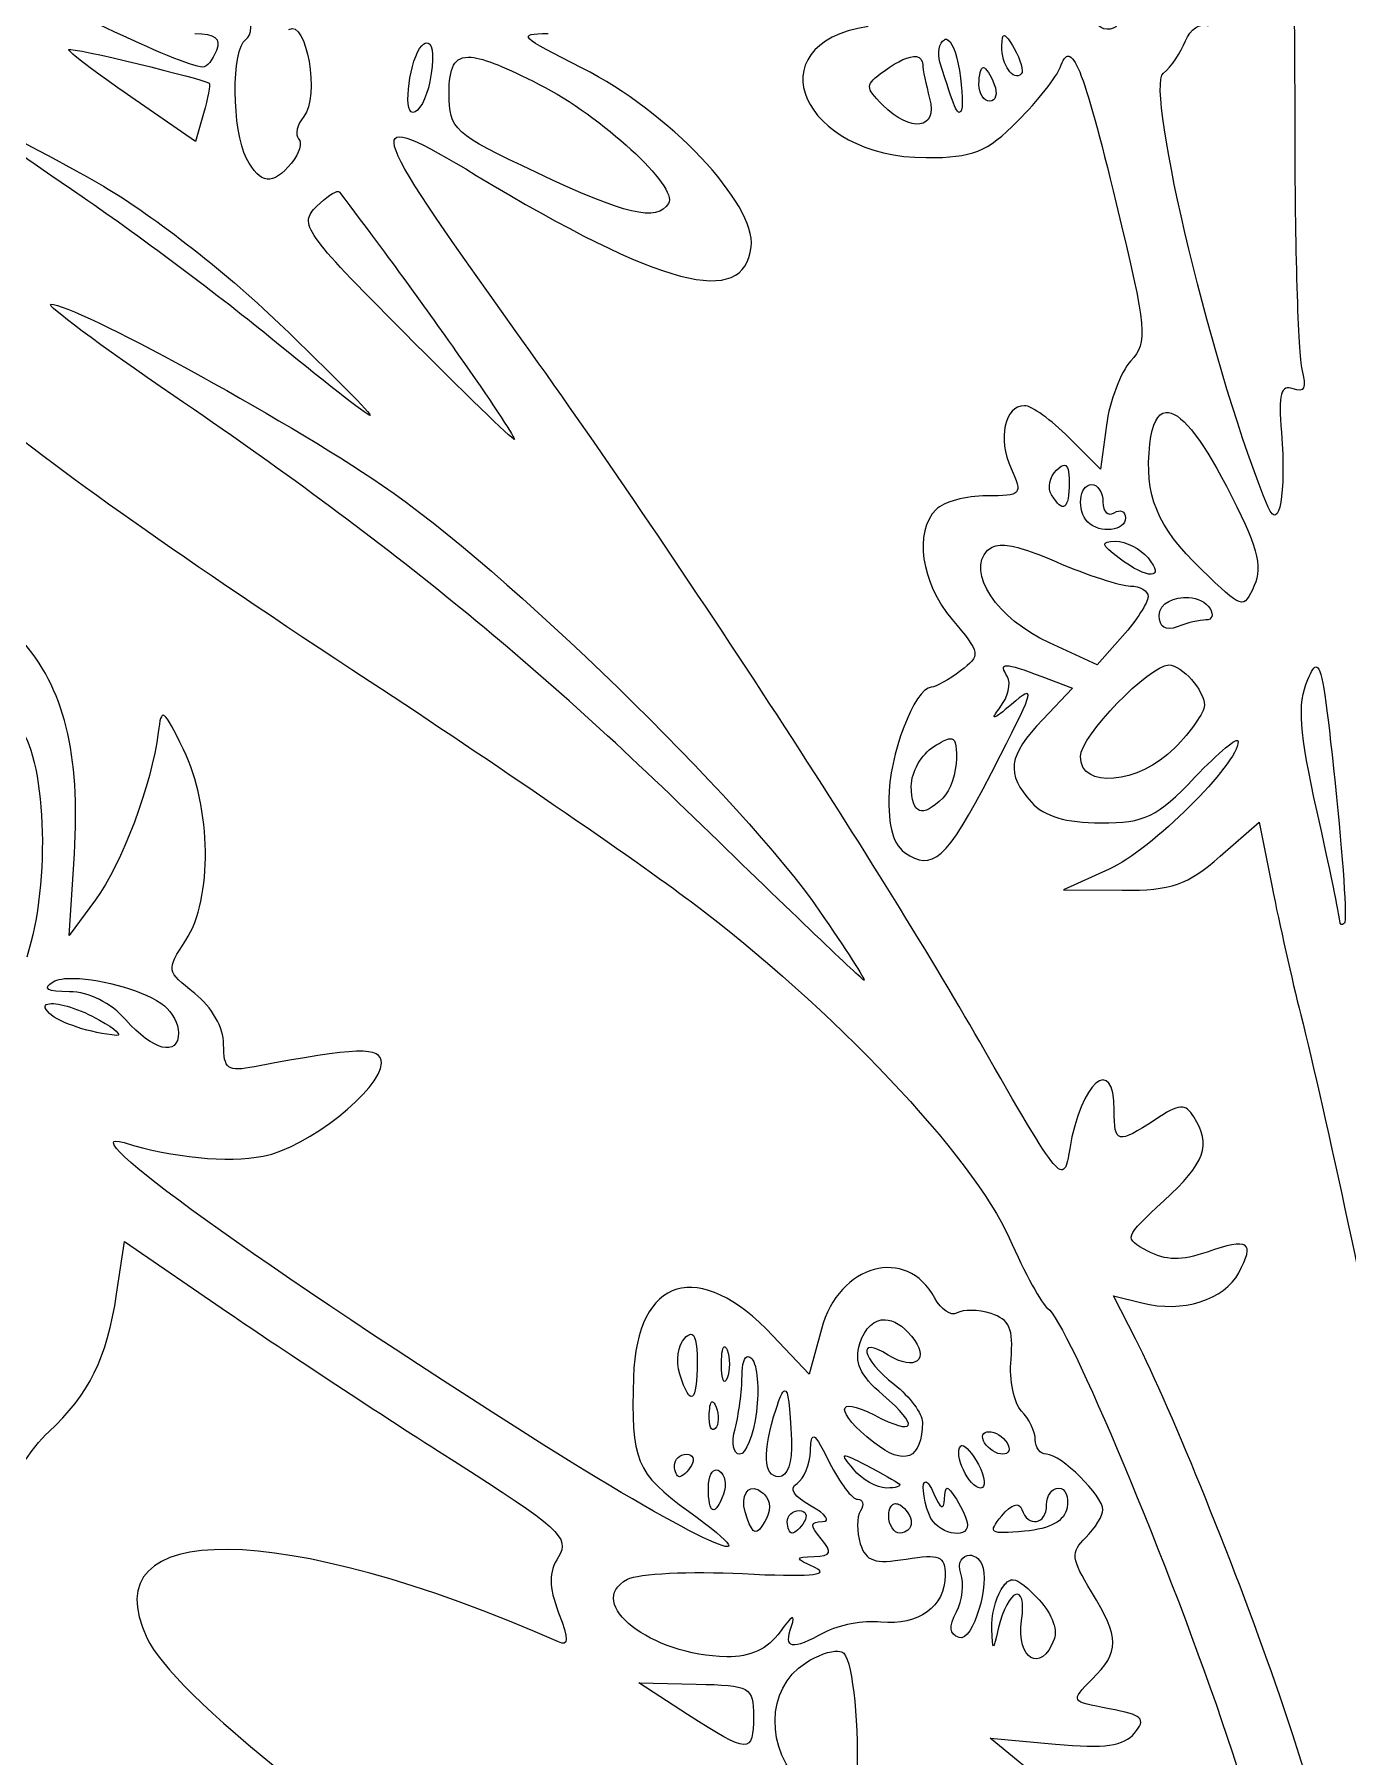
# Model space of a CAD drawing. Extents: x 11 to 129, y -2 to 168.
# Drawn here: x 37.93 to 68.75, y 61.07 to 101.49 of the extents above; entities that cross this region are included whole.
import ezdxf

# ---------------------------------------------------------------- set-up
doc = ezdxf.new("R2010")
doc.units = 0
doc.layers.get('0').update_dxf_attribs({"linetype": 'CONTINUOUS'})

msp = doc.modelspace()

# ---------------------------------------------------------------- linework, layer by layer
at = {"color": 7}
for points in [[(60.699275, 101.46385), (60.699275, 101.46385)], [(38.739408, 101.131466), (38.739408, 101.131466)], [(47.174658, 101.284154), (47.174658, 101.284154)], [(59.337222, 101.371245), (59.337222, 101.371245)], [(48.184483, 100.948465), (48.184483, 100.948465)], [(58.63277, 100.963897), (58.63277, 100.963897)], [(60.205386, 100.71089), (60.205386, 100.71089)], [(41.902834, 99.629956), (41.713215, 98.971806), (40.194619, 100.020769)], [(45.068465, 97.798819), (45.068465, 97.798819)], [(38.318832, 95.15464), (38.318832, 95.15464)], [(64.488328, 92.616294), (64.488328, 92.616294)], [(63.093755, 92.313675), (62.955399, 91.283454), (62.210157, 92.028145)], [(62.11204, 91.378264), (62.11204, 91.378264)], [(62.74759, 90.921307), (62.74759, 90.921307)], [(60.656831, 89.500273), (60.656831, 89.500273)], [(63.310381, 89.590121), (63.310381, 89.590121)], [(65.031826, 88.272716), (65.031826, 88.272716)], [(63.475195, 87.36707), (62.879882, 86.694035), (61.755404, 87.207217)], [(64.555576, 86.687973), (64.555576, 86.687973)], [(68.030437, 86.640568), (68.030437, 86.640568)], [(61.580669, 86.41457), (62.300005, 86.140617), (61.597757, 85.4075)], [(59.418251, 84.958812), (59.418251, 84.958812)], [(65.760535, 82.199426), (66.675, 83.001996), (66.981476, 81.471824)], [(39.363938, 81.17527), (38.749882, 80.343485), (38.871703, 82.258958)], [(63.159349, 81.895157), (62.086132, 81.407881), (63.465826, 81.401818)], [(38.867842, 79.33366), (38.867842, 79.33366)], [(38.287966, 78.74), (38.287966, 78.74)], [(39.862785, 71.922019), (40.047443, 73.156741), (42.467829, 71.50089)], [(63.780568, 70.862582), (63.258567, 71.885638), (63.928845, 71.717518)], [(57.897449, 71.323398), (57.897449, 71.323398)], [(53.33063, 70.981646), (53.33063, 70.981646)], [(56.404205, 71.102911), (56.118675, 70.042374), (55.265947, 70.947469)], [(54.139812, 70.690605), (54.139812, 70.690605)], [(54.681659, 70.457438), (54.681659, 70.457438)], [(55.542104, 69.657076), (55.542104, 69.657076)], [(53.84822, 69.398555), (53.84822, 69.398555)], [(56.201358, 68.567873), (56.201358, 68.567873)], [(59.706535, 68.372191), (59.706535, 68.372191)], [(60.334923, 68.696307), (60.334923, 68.696307)], [(53.238025, 68.16714), (53.238025, 68.16714)], [(56.955422, 68.130759), (56.955422, 68.130759)], [(53.954053, 67.797827), (53.954053, 67.797827)], [(58.85546, 67.518359), (58.85546, 67.518359)], [(54.824424, 67.361813), (54.824424, 67.361813)], [(61.973133, 67.37339), (61.973133, 67.37339)], [(55.883858, 66.844223), (55.883858, 66.844223)], [(58.146597, 67.007382), (58.146597, 67.007382)], [(59.886232, 65.798017), (59.886232, 65.798017)], [(60.852513, 65.215934), (60.852513, 65.215934)], [(56.793915, 63.546301), (56.793915, 63.546301)], [(52.116301, 62.798853), (53.461818, 62.771294)], [(53.264483, 62.060226), (52.116301, 62.798853), (52.116301, 62.798853)], [(61.810525, 60.313423), (60.36634, 61.502397), (61.895411, 61.36349)]]:
    msp.add_lwpolyline(points, dxfattribs=at)
for points in [[(67.127549, 104.1626), (67.458652, 104.437392), (67.510265, 103.79342), (67.513398, 99.354349)], [(41.882991, 100.718056), (41.389543, 100.738819), (38.073782, 102.32294), (36.752279, 103.169311)], [(63.330226, 101.670005), (62.929081, 101.422081), (62.558524, 101.905452), (62.341345, 102.959848)], [(42.893369, 101.366286), (43.052633, 101.46472), (43.056785, 101.763822), (42.90384, 102.166098)], [(43.907603, 101.603308), (44.318637, 101.857342), (44.635437, 100.012754), (44.25873, 99.55885)], [(41.696129, 101.50464), (42.175563, 101.50464), (42.315802, 101.395341), (42.205453, 101.107765)], [(50.788423, 100.695455), (49.323543, 101.427466), (49.247199, 101.50464), (49.988061, 101.50464)], [(57.50002, 101.674964), (54.783081, 101.240511), (55.954958, 98.594223), (58.86428, 98.594223)], [(60.638642, 101.218007), (60.641944, 101.390027), (60.656718, 101.473271), (60.699275, 101.46385)], [(60.699275, 101.46385), (60.741834, 101.454427), (60.81218, 101.352342), (60.92748, 101.154066)], [(62.00731, 100.71089), (62.261132, 101.437745), (62.539234, 100.763575), (63.323061, 97.519905)], [(64.949146, 101.333763), (65.050495, 101.603525), (65.291609, 101.763141), (65.485478, 101.688745)], [(40.194619, 100.020769), (39.359496, 100.597572), (38.70465, 101.097388), (38.739408, 101.131466)], [(38.739408, 101.131466), (38.800826, 101.191684), (41.920327, 100.441433), (42.035126, 100.338819)], [(42.205453, 101.107765), (42.121684, 100.889483), (41.976565, 100.714104), (41.882991, 100.718056)], [(42.913213, 98.576584), (42.568281, 99.221095), (42.554378, 101.156778), (42.893369, 101.366286)], [(46.813061, 99.652557), (46.573894, 99.652557), (46.749465, 100.940537), (47.026381, 101.217456)], [(47.026381, 101.217456), (47.085597, 101.276672), (47.135415, 101.297246), (47.174658, 101.284154)], [(47.174658, 101.284154), (47.292381, 101.244874), (47.315035, 100.901446), (47.214897, 100.380159)], [(59.187292, 100.834912), (59.120888, 101.048535), (59.166949, 101.28539), (59.289817, 101.361325)], [(59.289817, 101.361325), (59.305176, 101.370816), (59.320969, 101.373748), (59.337222, 101.371245)], [(59.337222, 101.371245), (59.451003, 101.35373), (59.580862, 101.054512), (59.643699, 100.641988)], [(61.09615, 100.558755), (60.908633, 100.371235), (60.630091, 100.772426), (60.638642, 101.218007)], [(60.92748, 101.154066), (61.081909, 100.888492), (61.157999, 100.620601), (61.09615, 100.558755)], [(64.433207, 100.578598), (64.615613, 100.724118), (64.8478, 101.064004), (64.949146, 101.333763)], [(47.66634, 100.093529), (47.66634, 100.703772), (47.774073, 100.981987), (48.184483, 100.948465)], [(48.184483, 100.948465), (48.503693, 100.92239), (49.006091, 100.707709), (49.783007, 100.314015)], [(54.757173, 96.500157), (54.874084, 97.505895), (52.814717, 99.682904), (50.788423, 100.695455)], [(57.873745, 100.626553), (58.206197, 100.869648), (58.475982, 100.985007), (58.63277, 100.963897)], [(58.63277, 100.963897), (58.72684, 100.951233), (58.780096, 100.889573), (58.782148, 100.777034)], [(58.782148, 100.777034), (58.784134, 100.667893), (58.85756, 100.310704), (58.945309, 99.983284)], [(59.679527, 99.680669), (59.592292, 99.584857), (59.53079, 99.7299), (59.187292, 100.834912)], [(59.643699, 100.641988), (59.71551, 100.17053), (59.731614, 99.737878), (59.679527, 99.680669)], [(60.101757, 100.314015), (60.101757, 100.532297), (60.148196, 100.71089), (60.205386, 100.71089)], [(60.205386, 100.71089), (60.262578, 100.71089), (60.377939, 100.532297), (60.461703, 100.314015)], [(61.011813, 99.454118), (61.483195, 99.927063), (61.931087, 100.492608), (62.00731, 100.71089)], [(42.035126, 100.338819), (42.066695, 100.310603), (42.007166, 99.991669), (41.902834, 99.629956)], [(47.214897, 100.380159), (47.138023, 99.979977), (46.957395, 99.652557), (46.813061, 99.652557)], [(49.783007, 100.314015), (51.239397, 99.576007), (53.05388, 97.9048), (52.816345, 97.520455)], [(57.842325, 99.832803), (57.425229, 100.249903), (57.426967, 100.299864), (57.873745, 100.626553)], [(60.358074, 99.91714), (60.217121, 99.91714), (60.101757, 100.095733), (60.101757, 100.314015)], [(60.461703, 100.314015), (60.545461, 100.095733), (60.499027, 99.91714), (60.358074, 99.91714)], [(66.893832, 90.39214), (65.654295, 93.306005), (63.984161, 100.220354), (64.433207, 100.578598)], [(49.220769, 94.538933), (45.632957, 99.544745), (45.560609, 99.833224), (48.304648, 98.178606)], [(49.716862, 98.241996), (47.763275, 99.165898), (47.66634, 99.253274), (47.66634, 100.093529)], [(58.945309, 99.983284), (59.1411, 99.25269), (58.508835, 99.166293), (57.842325, 99.832803)], [(44.25873, 99.55885), (44.097979, 99.365156), (44.041918, 99.131287), (44.134154, 99.039053)], [(58.86428, 98.594223), (59.968034, 98.594223), (60.278775, 98.718658), (61.011813, 99.454118)], [(38.802798, 97.845121), (37.481496, 98.734979), (36.890452, 99.19523), (37.005839, 99.220404)], [(37.005839, 99.220404), (37.121222, 99.245578), (37.942867, 98.836164), (39.447171, 97.986232)], [(44.134154, 99.039053), (44.226387, 98.946815), (44.151209, 98.689792), (43.967135, 98.467994)], [(67.513398, 99.354349), (67.515384, 96.535257), (67.589349, 93.959011), (67.677659, 93.629426)], [(43.967135, 98.467994), (43.521475, 97.93101), (43.243325, 97.959762), (42.913213, 98.576584)], [(52.816345, 97.520455), (52.544094, 97.079946), (51.813663, 97.250366), (49.716862, 98.241996)], [(43.433007, 94.398925), (42.19608, 95.412329), (40.112484, 96.963086), (38.802798, 97.845121)], [(39.447171, 97.986232), (40.584679, 97.343539), (42.37046, 95.957723), (43.680504, 94.701541)], [(44.558591, 97.451553), (44.774858, 97.66782), (44.986575, 97.809713), (45.068465, 97.798819)], [(48.304648, 98.178606), (52.644785, 95.561571), (54.589279, 95.055854), (54.757173, 96.500157)], [(46.610214, 94.490977), (44.257228, 96.85379), (44.135794, 97.028756), (44.558591, 97.451553)], [(45.068465, 97.798819), (45.080163, 97.797264), (45.089453, 97.7925), (45.095473, 97.784488)], [(45.095473, 97.784488), (46.415867, 96.026949), (46.980249, 95.252526), (48.025183, 93.765576)], [(63.323061, 97.519905), (64.046458, 94.526295), (64.070021, 94.269989), (63.665916, 93.823454)], [(32.565247, 97.290599), (33.94631, 94.627175), (37.049072, 92.053653), (45.814257, 86.301572)], [(41.205548, 93.0049), (39.471052, 94.187179), (38.172017, 95.15464), (38.318832, 95.15464)], [(38.318832, 95.15464), (38.894131, 95.15464), (43.747241, 92.504548), (46.104748, 90.903117)], [(43.680504, 94.701541), (44.926735, 93.506547), (45.887016, 92.535389), (45.814257, 92.542981)], [(45.814257, 92.542981), (45.741497, 92.550573), (44.669933, 93.385519), (43.433007, 94.398925)], [(49.195965, 91.97964), (49.149356, 91.97964), (47.985753, 93.109694), (46.610214, 94.490977)], [(60.121602, 77.84152), (57.68898, 82.086094), (53.016754, 89.242677), (49.220769, 94.538933)], [(48.025183, 93.765576), (48.715453, 92.78331), (49.242571, 91.97964), (49.195965, 91.97964)], [(63.665916, 93.823454), (63.427102, 93.559574), (63.169755, 92.88029), (63.093755, 92.313675)], [(67.677659, 93.629426), (67.795939, 93.188014), (67.742455, 93.067138), (67.473711, 93.170265)], [(53.600725, 82.928133), (49.576081, 86.849726), (46.154862, 89.631308), (41.205548, 93.0049)], [(67.473711, 93.170265), (67.189771, 93.27922), (67.129129, 93.051099), (67.201409, 92.142248)], [(61.172217, 92.77339), (60.702811, 92.77339), (60.535989, 92.000623), (60.854717, 91.301093)], [(62.210157, 92.028145), (61.800359, 92.437946), (61.333501, 92.77339), (61.172217, 92.77339)], [(64.115707, 91.881523), (64.169691, 92.3539), (64.297749, 92.596651), (64.488328, 92.616294)], [(64.488328, 92.616294), (64.805964, 92.649032), (65.29771, 92.062052), (65.909912, 90.884375)], [(67.201409, 92.142248), (67.3144, 90.721609), (67.150499, 89.788771), (66.893832, 90.39214)], [(65.323971, 88.928112), (64.271756, 89.950011), (63.977184, 90.669398), (64.115707, 91.881523)], [(61.924077, 91.261957), (62.005154, 91.343034), (62.066616, 91.382568), (62.11204, 91.378264)], [(62.11204, 91.378264), (62.187746, 91.371093), (62.218423, 91.241358), (62.218423, 90.974223)], [(60.854717, 91.301093), (61.133428, 90.689382), (61.104111, 90.656723), (60.280903, 90.656723)], [(61.807217, 90.679874), (61.709441, 90.838076), (61.762135, 91.100015), (61.924077, 91.261957)], [(62.218423, 90.974223), (62.218423, 90.335385), (62.080899, 90.237048), (61.807217, 90.679874)], [(46.104748, 90.903117), (48.956282, 88.966102), (54.585162, 83.487322), (56.347981, 80.933284)], [(60.280903, 90.656723), (59.803803, 90.656723), (59.270965, 90.513848), (59.09634, 90.339223)], [(62.659395, 90.039362), (62.388866, 90.309892), (62.450006, 90.921307), (62.74759, 90.921307)], [(62.74759, 90.921307), (62.893109, 90.921307), (63.012173, 90.735867), (63.012173, 90.508997)], [(65.909912, 90.884375), (66.636141, 89.487352), (66.770182, 89.009118), (66.565309, 88.54998)], [(59.09634, 90.339223), (58.566414, 89.809297), (58.738872, 88.628133), (59.473925, 87.754576)], [(63.54134, 90.142991), (63.54134, 89.833103), (62.936648, 89.76211), (62.659395, 90.039362)], [(63.012173, 90.508997), (63.012173, 90.282127), (63.131234, 90.169913), (63.276757, 90.259848)], [(63.276757, 90.259848), (63.422276, 90.349784), (63.54134, 90.297102), (63.54134, 90.142991)], [(61.755404, 87.207217), (60.526332, 87.768083), (59.793446, 88.866746), (60.306258, 89.379558)], [(60.306258, 89.379558), (60.388164, 89.461464), (60.498953, 89.5029), (60.656831, 89.500273)], [(60.656831, 89.500273), (60.919961, 89.495892), (61.313856, 89.369606), (61.922423, 89.107809)], [(63.393616, 89.193246), (62.962144, 89.519593), (62.948611, 89.583065), (63.310381, 89.590121)], [(63.310381, 89.590121), (63.547224, 89.594746), (63.889348, 89.419797), (64.070507, 89.201515)], [(61.922423, 89.107809), (62.648445, 88.795485), (63.42886, 88.540057), (63.656546, 88.540057)], [(64.070507, 89.201515), (64.492669, 88.692843), (64.062096, 88.687631), (63.393616, 89.193246)], [(66.565309, 88.54998), (66.312178, 87.98269), (66.290675, 87.98926), (65.323971, 88.928112)], [(63.656546, 88.540057), (63.884229, 88.540057), (64.070507, 88.42776), (64.070507, 88.290355)], [(64.070507, 88.290355), (64.070507, 88.152949), (63.802616, 87.737284), (63.475195, 87.36707)], [(64.33509, 87.850486), (64.33509, 88.142465), (64.696024, 88.300416), (65.031826, 88.272716)], [(65.031826, 88.272716), (65.23331, 88.256099), (65.425774, 88.172598), (65.525715, 88.01089)], [(59.473925, 87.754576), (60.145335, 86.956646), (60.15215, 86.915125), (59.672361, 86.551824)], [(64.753465, 87.585903), (64.478829, 87.480515), (64.33509, 87.571476), (64.33509, 87.850486)], [(65.430355, 87.746307), (65.288149, 87.746307), (64.983645, 87.674233), (64.753465, 87.585903)], [(65.525715, 88.01089), (65.615653, 87.865371), (65.572564, 87.746307), (65.430355, 87.746307)], [(38.871703, 82.258958), (39.020129, 84.595132), (38.627377, 86.169427), (37.614931, 87.293758)], [(59.672361, 86.551824), (59.399099, 86.344907), (59.089298, 86.171704), (58.983894, 86.167076)], [(60.770381, 86.411813), (60.557102, 86.756855), (60.678799, 86.757462), (61.580669, 86.41457)], [(62.483007, 84.543745), (62.483007, 85.010947), (64.103874, 86.687973), (64.555576, 86.687973)], [(64.555576, 86.687973), (64.863746, 86.687973), (65.393423, 86.091804), (65.393423, 85.744843)], [(67.820424, 86.345118), (67.905616, 86.550551), (67.971549, 86.665768), (68.030437, 86.640568)], [(68.030437, 86.640568), (68.159997, 86.585129), (68.257211, 85.851441), (68.461489, 83.913156)], [(45.814257, 86.301572), (48.651914, 84.439382), (52.045193, 82.111898), (53.354882, 81.128966)], [(58.983894, 86.167076), (58.588735, 86.149728), (57.98509, 84.559261), (57.98509, 83.535574)], [(60.591787, 85.68421), (60.78371, 85.932495), (60.864256, 86.259916), (60.770381, 86.411813)], [(60.60998, 84.571307), (61.409422, 86.139827), (61.431582, 86.244554), (60.86464, 85.761932)], [(68.04091, 83.23902), (67.615319, 85.149665), (67.572836, 85.74808), (67.820424, 86.345118)], [(41.4332, 84.703598), (40.959306, 85.679497), (40.912771, 85.710409), (40.838436, 85.100473)], [(60.86464, 85.761932), (60.436165, 85.397188), (60.351264, 85.373046), (60.591787, 85.68421)], [(65.393423, 85.744843), (65.393423, 85.57551), (65.079234, 85.123071), (64.695586, 84.739426)], [(37.52784, 85.297809), (38.205675, 84.620145), (38.330985, 81.575106), (37.752734, 79.834161)], [(61.597757, 85.4075), (60.783137, 84.557221), (60.725928, 84.138773), (61.333174, 83.467773)], [(40.838436, 85.100473), (40.691658, 83.896096), (39.986842, 82.019566), (39.363938, 81.17527)], [(59.043423, 84.774704), (59.220343, 84.885194), (59.339054, 84.94971), (59.418251, 84.958812)], [(59.418251, 84.958812), (59.550244, 84.973976), (59.57259, 84.834482), (59.57259, 84.494136)], [(66.187173, 84.894869), (66.187173, 84.364443), (64.148338, 82.344359), (63.159349, 81.895157)], [(65.169632, 84.053164), (65.729183, 84.641374), (66.187173, 85.020319), (66.187173, 84.894869)], [(41.488871, 80.230486), (42.121136, 81.195441), (42.09448, 83.341808), (41.4332, 84.703598)], [(58.480633, 82.207695), (59.099388, 81.876547), (59.414876, 82.226494), (60.60998, 84.571307)], [(58.514257, 83.845908), (58.514257, 84.174708), (58.752382, 84.592947), (59.043423, 84.774704)], [(59.57259, 84.494136), (59.57259, 84.158204), (59.429715, 83.740515), (59.25509, 83.56589)], [(64.695586, 84.739426), (63.842257, 83.886096), (62.483007, 83.765912), (62.483007, 84.543745)], [(59.25509, 83.56589), (58.773969, 83.084769), (58.514257, 83.182748), (58.514257, 83.845908)], [(62.961464, 82.983807), (64.008364, 82.983807), (64.275047, 83.112757), (65.169632, 84.053164)], [(68.461489, 83.913156), (68.64532, 82.168842), (68.744547, 80.690483), (68.681975, 80.627911)], [(57.98509, 83.535574), (57.98509, 82.767977), (58.122287, 82.399533), (58.480633, 82.207695)], [(61.333174, 83.467773), (61.633806, 83.13558), (62.144063, 82.983807), (62.961464, 82.983807)], [(57.406314, 79.290113), (57.360639, 79.295989), (55.648185, 80.933098), (53.600725, 82.928133)], [(68.568423, 80.693508), (68.568423, 80.79206), (68.330837, 81.937414), (68.04091, 83.23902)], [(63.465826, 81.401818), (64.629767, 81.396919), (64.989072, 81.522076), (65.760535, 82.199426)], [(66.981476, 81.471824), (67.150099, 80.629991), (67.452827, 79.284596), (67.654509, 78.482032)], [(53.354882, 81.128966), (56.645694, 78.65918), (59.971511, 75.141672), (60.81062, 73.243832)], [(56.347981, 80.933284), (56.975728, 80.023778), (57.451989, 79.284243), (57.406314, 79.290113)], [(68.681975, 80.627911), (68.619404, 80.56534), (68.568423, 80.594956), (68.568423, 80.693508)], [(41.69668, 78.980329), (41.029879, 79.504836), (41.026639, 79.525029), (41.488871, 80.230486)], [(38.756497, 79.018915), (38.229571, 79.021773), (38.116183, 79.090946), (38.372299, 79.253182)], [(38.372299, 79.253182), (38.470118, 79.315143), (38.647802, 79.339533), (38.867842, 79.33366)], [(38.867842, 79.33366), (39.527965, 79.316035), (40.570077, 79.028959), (40.985612, 78.690391)], [(40.079414, 78.35856), (39.724316, 78.76389), (39.217964, 79.016657), (38.756497, 79.018915)], [(42.374673, 77.784192), (42.374673, 78.180771), (42.101832, 78.661638), (41.69668, 78.980329)], [(38.286862, 78.511245), (38.137307, 78.653392), (38.160881, 78.72653), (38.287966, 78.74)], [(39.861132, 77.996963), (39.264093, 78.045062), (38.522851, 78.286954), (38.286862, 78.511245)], [(38.287966, 78.74), (38.499773, 78.762448), (38.999174, 78.619466), (39.464257, 78.353598)], [(40.985612, 78.690391), (41.167516, 78.542182), (41.31634, 78.256957), (41.31634, 78.056492)], [(67.654509, 78.482032), (68.217121, 76.243172), (69.357802, 70.923692), (69.781098, 68.564015)], [(39.464257, 78.353598), (39.828058, 78.145632), (40.006651, 77.98525), (39.861132, 77.996963)], [(41.31634, 78.056492), (41.31634, 77.488296), (40.712517, 77.635887), (40.079414, 78.35856)], [(43.102279, 77.259987), (42.465021, 77.138112), (42.374673, 77.203275), (42.374673, 77.784192)], [(46.07884, 77.345977), (46.07884, 77.738168), (45.517184, 77.721827), (43.102279, 77.259987)], [(62.232204, 75.337348), (62.085878, 74.437127), (62.04563, 74.484377), (60.121602, 77.84152)], [(43.30623, 75.162063), (44.334343, 75.354939), (46.07884, 76.729062), (46.07884, 77.345977)], [(63.276757, 76.236932), (63.276757, 77.573141), (62.484748, 76.89103), (62.232204, 75.337348)], [(65.147582, 76.083693), (64.944797, 76.404092), (64.809791, 76.394316), (64.234771, 76.017549)], [(64.234771, 76.017549), (63.350222, 75.437969), (63.276757, 75.454801), (63.276757, 76.236932)], [(64.440923, 74.113099), (65.415787, 75.006039), (65.565695, 75.423096), (65.147582, 76.083693)], [(49.893251, 68.38046), (43.265533, 72.574094), (38.628137, 75.914874), (40.040278, 75.47901)], [(40.040278, 75.47901), (41.183509, 75.126147), (42.456171, 75.00259), (43.30623, 75.162063)], [(64.062791, 72.933498), (63.496094, 73.236785), (63.501008, 73.252169), (64.440923, 74.113099)], [(60.81062, 73.243832), (61.176541, 72.416224), (61.584239, 71.671742), (61.716818, 71.589635)], [(66.200954, 72.426381), (66.590139, 73.15358), (66.436381, 73.253507), (65.455159, 72.911451)], [(55.265947, 70.947469), (53.53994, 72.779362), (52.070288, 72.34397), (51.992829, 69.97733)], [(59.064923, 71.830517), (58.405127, 73.06336), (56.815061, 72.628715), (56.404205, 71.102911)], [(65.455159, 72.911451), (64.856227, 72.702668), (64.483223, 72.708491), (64.062791, 72.933498)], [(63.928845, 71.717518), (64.87863, 71.479139), (65.857504, 71.784642), (66.200954, 72.426381)], [(38.270327, 68.696307), (39.216626, 69.571576), (39.638444, 70.42599), (39.862785, 71.922019)], [(59.588025, 71.483801), (59.448505, 71.397571), (59.213138, 71.553578), (59.064923, 71.830517)], [(60.386736, 71.467816), (60.086965, 71.562979), (59.72755, 71.570029), (59.588025, 71.483801)], [(61.716818, 71.589635), (62.162396, 71.313695), (64.630469, 65.42324), (65.92204, 61.552557)], [(42.467829, 71.50089), (43.798922, 70.590136), (46.160569, 69.03731), (47.715952, 68.050283)], [(57.307647, 70.762261), (57.428181, 71.14203), (57.645294, 71.331946), (57.897449, 71.323398)], [(57.897449, 71.323398), (58.093568, 71.316751), (58.310628, 71.189988), (58.519218, 70.93865)], [(60.854717, 70.398459), (60.915965, 71.109372), (60.819013, 71.330617), (60.386736, 71.467816)], [(53.081479, 70.045682), (52.984456, 70.351373), (53.036157, 70.732373), (53.196132, 70.892348)], [(53.196132, 70.892348), (53.248992, 70.945206), (53.29345, 70.975759), (53.33063, 70.981646)], [(53.33063, 70.981646), (53.442167, 70.999305), (53.487173, 70.798309), (53.487173, 70.336723)], [(57.849493, 69.557855), (57.298906, 70.031449), (57.168065, 70.32248), (57.307647, 70.762261)], [(57.972966, 70.49437), (57.223482, 70.96243), (57.337619, 70.41541), (58.117382, 69.802045)], [(58.519218, 70.93865), (58.973903, 70.390789), (58.611225, 70.09577), (57.972966, 70.49437)], [(67.152904, 62.519388), (66.195504, 65.321818), (64.624743, 69.207868), (63.780568, 70.862582)], [(53.487173, 70.336723), (53.487173, 69.359467), (53.334107, 69.249713), (53.081479, 70.045682)], [(54.058233, 70.283807), (54.058233, 70.556656), (54.091959, 70.70843), (54.139812, 70.690605)], [(54.139812, 70.690605), (54.155766, 70.684661), (54.173278, 70.660012), (54.191628, 70.614534)], [(54.191628, 70.614534), (54.265026, 70.432631), (54.265026, 70.134977), (54.191628, 69.953076)], [(54.541649, 70.005993), (54.543254, 70.293766), (54.597311, 70.456671), (54.681659, 70.457438)], [(54.681659, 70.457438), (54.709774, 70.457695), (54.741329, 70.440065), (54.775365, 70.402868)], [(54.775365, 70.402868), (54.901852, 70.264621), (54.948653, 69.705028), (54.878992, 69.159326)], [(61.101111, 69.178619), (60.923147, 69.356582), (60.812243, 69.905465), (60.854717, 70.398459)], [(51.992829, 69.97733), (51.928996, 68.027042), (52.054788, 67.720015), (53.284326, 66.829342)], [(54.191628, 69.953076), (54.118231, 69.771173), (54.058233, 69.920005), (54.058233, 70.283807)], [(54.37849, 68.762451), (54.466239, 69.089871), (54.539673, 69.649464), (54.541649, 70.005993)], [(55.339257, 69.225473), (55.426443, 69.497713), (55.491801, 69.646323), (55.542104, 69.657076)], [(55.542104, 69.657076), (55.625946, 69.674991), (55.667834, 69.310103), (55.700854, 68.497868)], [(57.633966, 68.442747), (56.717404, 69.163709), (56.72251, 69.564829), (57.642235, 69.08767)], [(57.642235, 69.08767), (58.624069, 68.578287), (58.724329, 68.805349), (57.849493, 69.557855)], [(58.117382, 69.802045), (58.481183, 69.515877), (58.776689, 69.12019), (58.774432, 68.922855)], [(53.91161, 68.767966), (53.823689, 68.680048), (53.761217, 68.836317), (53.772703, 69.115229)], [(53.772703, 69.115229), (53.780639, 69.307871), (53.808116, 69.404628), (53.84822, 69.398555)], [(53.84822, 69.398555), (53.872282, 69.394911), (53.900883, 69.354232), (53.932557, 69.275082)], [(53.932557, 69.275082), (54.008988, 69.084088), (53.999528, 68.855886), (53.91161, 68.767966)], [(54.878992, 69.159326), (54.809331, 68.613621), (54.631996, 68.16714), (54.485424, 68.16714)], [(55.405404, 67.637973), (55.039853, 67.637911), (55.015788, 68.215439), (55.339257, 69.225473)], [(61.424673, 68.511098), (61.424673, 68.700275), (61.279078, 69.000664), (61.101111, 69.178619)], [(54.485424, 68.16714), (54.338178, 68.16714), (54.290344, 68.433521), (54.37849, 68.762451)], [(58.774432, 68.922855), (58.764534, 68.046538), (58.356492, 67.874411), (57.633966, 68.442747)], [(36.955126, 66.711932), (37.285027, 67.439537), (37.876999, 68.332505), (38.270327, 68.696307)], [(53.284326, 66.829342), (55.582436, 65.1646), (53.391647, 66.166879), (49.893251, 68.38046)], [(55.700854, 68.497868), (55.722407, 67.967764), (55.609304, 67.638007), (55.405404, 67.637973)], [(56.149545, 68.248719), (56.154915, 68.432708), (56.168146, 68.541948), (56.201358, 68.567873)], [(56.201358, 68.567873), (56.256713, 68.611081), (56.368546, 68.42357), (56.594925, 67.968701)], [(60.139241, 67.37339), (59.867315, 67.37339), (59.492142, 68.174884), (59.677323, 68.360064)], [(59.677323, 68.360064), (59.685372, 68.368116), (59.694981, 68.371971), (59.706535, 68.372191)], [(59.706535, 68.372191), (59.78742, 68.373738), (59.947505, 68.19072), (60.089632, 67.925157)], [(60.234048, 68.431723), (60.14411, 68.577246), (60.189401, 68.696307), (60.334923, 68.696307)], [(60.661793, 68.16714), (60.516273, 68.16714), (60.323987, 68.286204), (60.234048, 68.431723)], [(60.334923, 68.696307), (60.480442, 68.696307), (60.673276, 68.577246), (60.763215, 68.431723)], [(60.763215, 68.431723), (60.853153, 68.286204), (60.807315, 68.16714), (60.661793, 68.16714)], [(61.689257, 68.16714), (61.543734, 68.16714), (61.424673, 68.321922), (61.424673, 68.511098)], [(47.715952, 68.050283), (50.256705, 66.437956), (50.512641, 66.205323), (50.235556, 65.761636)], [(52.958007, 67.902557), (52.958007, 68.048079), (53.083914, 68.16714), (53.238025, 68.16714)], [(53.074313, 67.637973), (53.010141, 67.637973), (52.958007, 67.757037), (52.958007, 67.902557)], [(53.354882, 67.902557), (53.264943, 67.757037), (53.138485, 67.637973), (53.074313, 67.637973)], [(53.238025, 68.16714), (53.392135, 68.16714), (53.44482, 68.048079), (53.354882, 67.902557)], [(55.832595, 67.483632), (55.997777, 67.58572), (56.140231, 67.929884), (56.149545, 68.248719)], [(56.594925, 67.968701), (56.830301, 67.495756), (57.127024, 67.108807), (57.25473, 67.108807)], [(57.157716, 67.813812), (56.991637, 68.015138), (56.914948, 68.117675), (56.955422, 68.130759)], [(56.955422, 68.130759), (56.995893, 68.143845), (57.153398, 68.066934), (57.455923, 67.909722)], [(57.455923, 67.909722), (57.819725, 67.720664), (58.166991, 67.522903), (58.227626, 67.469853)], [(60.089632, 67.925157), (60.252164, 67.621458), (60.2744, 67.37339), (60.139241, 67.37339)], [(63.012173, 66.862966), (63.012173, 67.191517), (62.022572, 68.16714), (61.689257, 68.16714)], [(53.751757, 67.388825), (53.751757, 67.651001), (53.839028, 67.817896), (53.954053, 67.797827)], [(53.954053, 67.797827), (53.970487, 67.794959), (53.98737, 67.78818), (54.004766, 67.777431)], [(54.004766, 67.777431), (54.143933, 67.691423), (54.190367, 67.446452), (54.108395, 67.232829)], [(57.929419, 67.37339), (57.704702, 67.37339), (57.357436, 67.571705), (57.157716, 67.813812)], [(58.939244, 66.733428), (58.768985, 67.177118), (58.760611, 67.533433), (58.85546, 67.518359)], [(58.85546, 67.518359), (58.898573, 67.511507), (58.963041, 67.428164), (59.043423, 67.241098)], [(54.108395, 67.232829), (53.898518, 66.685905), (53.751757, 66.74997), (53.751757, 67.388825)], [(54.659059, 66.664527), (54.500176, 67.078575), (54.609774, 67.384696), (54.824424, 67.361813)], [(54.824424, 67.361813), (54.895973, 67.354188), (54.97909, 67.310226), (55.068061, 67.221255)], [(55.068061, 67.221255), (55.21835, 67.070966), (55.222346, 66.818183), (55.077981, 66.584601)], [(56.163326, 66.948403), (55.755836, 67.174274), (55.638666, 67.363777), (55.832595, 67.483632)], [(57.25473, 67.108807), (57.382441, 67.108807), (57.412718, 66.988842), (57.321981, 66.842019)], [(58.227626, 67.469853), (58.288259, 67.416807), (58.154135, 67.37339), (57.929419, 67.37339)], [(59.043423, 67.241098), (59.196605, 66.884623), (59.277857, 66.841446), (59.293125, 67.108807)], [(59.293125, 67.108807), (59.313253, 67.461584), (59.344605, 67.461584), (59.57259, 67.108807)], [(59.57259, 67.108807), (59.713656, 66.890525), (59.830789, 66.622634), (59.832765, 66.513493)], [(61.689257, 66.976515), (61.689257, 67.194797), (61.816942, 67.37339), (61.973133, 67.37339)], [(61.973133, 67.37339), (62.129323, 67.37339), (62.217613, 67.165025), (62.169367, 66.910368)], [(55.60384, 66.57964), (55.60384, 66.725162), (55.729748, 66.844223), (55.883858, 66.844223)], [(55.883858, 66.844223), (56.037968, 66.844223), (56.090653, 66.725162), (56.000715, 66.57964)], [(56.431214, 66.58901), (56.630931, 66.594163), (56.510408, 66.756018), (56.163326, 66.948403)], [(57.321981, 66.842019), (57.231249, 66.695196), (57.229403, 66.345985), (57.31812, 66.066458)], [(57.98509, 66.727366), (57.98509, 66.897518), (58.05172, 67.003179), (58.146597, 67.007382)], [(58.249673, 66.315057), (58.104151, 66.315057), (57.98509, 66.500496), (57.98509, 66.727366)], [(58.146597, 67.007382), (58.178223, 67.008784), (58.213295, 66.999), (58.249673, 66.976515)], [(58.249673, 66.976515), (58.395193, 66.886576), (58.514257, 66.701137), (58.514257, 66.564205)], [(59.832765, 66.513493), (59.840498, 66.134694), (59.098965, 66.317201), (58.939244, 66.733428)], [(61.174424, 66.360808), (60.349703, 66.282079), (60.30131, 66.314396), (60.638092, 66.720201)], [(60.638092, 66.720201), (60.865797, 66.994569), (61.045914, 67.053917), (61.106073, 66.873436)], [(61.106073, 66.873436), (61.250771, 66.439347), (61.689257, 66.516789), (61.689257, 66.976515)], [(62.169367, 66.910368), (62.110358, 66.598856), (61.784698, 66.419064), (61.174424, 66.360808)], [(62.61034, 66.215839), (62.831221, 66.436717), (63.012173, 66.727838), (63.012173, 66.862966)], [(50.231698, 63.76293), (43.759732, 66.617266), (39.238027, 66.66136), (40.575507, 63.856636)], [(55.077981, 66.584601), (54.874984, 66.256146), (54.811058, 66.268417), (54.659059, 66.664527)], [(55.720147, 66.315057), (55.655975, 66.315057), (55.60384, 66.434121), (55.60384, 66.57964)], [(56.000715, 66.57964), (55.910776, 66.434121), (55.784318, 66.315057), (55.720147, 66.315057)], [(56.39759, 66.182765), (56.132081, 66.502686), (56.138496, 66.581446), (56.431214, 66.58901)], [(58.514257, 66.564205), (58.514257, 66.427271), (58.395193, 66.315057), (58.249673, 66.315057)], [(56.231674, 65.767148), (56.641591, 65.782537), (56.670121, 65.854385), (56.39759, 66.182765)], [(57.31812, 66.066458), (57.449599, 65.652218), (57.648478, 65.585608), (58.393542, 65.706515)], [(62.741528, 64.940327), (62.265046, 65.721848), (62.251257, 65.856753), (62.61034, 66.215839)], [(50.235556, 65.761636), (50.000628, 65.385374), (50.001317, 65.072297), (50.23776, 64.445885)], [(54.554879, 65.36421), (56.078549, 65.286063), (56.625295, 65.328837), (56.265298, 65.498706)], [(56.265298, 65.498706), (55.770851, 65.732017), (55.768762, 65.749763), (56.231674, 65.767148)], [(58.393542, 65.706515), (59.181771, 65.834427), (59.308007, 65.781634), (59.308007, 65.323421)], [(59.675669, 65.369722), (59.578057, 65.624092), (59.719495, 65.798607), (59.886232, 65.798017)], [(60.167353, 65.587451), (60.381394, 65.148296), (59.956232, 63.756659), (59.640941, 63.864355)], [(59.886232, 65.798017), (59.986274, 65.797661), (60.095773, 65.734314), (60.167353, 65.587451)], [(54.182258, 63.415113), (52.408751, 63.437307), (50.817501, 64.677575), (51.852271, 65.231368)], [(51.852271, 65.231368), (52.106621, 65.36749), (53.323058, 65.427394), (54.554879, 65.36421)], [(59.308007, 65.323421), (59.308007, 64.593224), (58.685644, 64.141384), (57.799882, 64.228156)], [(59.573693, 64.465177), (59.717531, 64.733938), (59.763477, 65.140896), (59.675669, 65.369722)], [(61.104419, 64.264534), (61.231249, 65.194744), (60.787822, 65.034645), (60.554856, 64.066098)], [(60.625965, 64.99214), (60.707019, 65.119888), (60.774261, 65.196373), (60.852513, 65.215934)], [(60.852513, 65.215934), (60.982933, 65.248533), (61.144511, 65.123297), (61.452785, 64.815751)], [(60.401067, 64.066098), (60.386417, 64.35714), (60.487464, 64.773858), (60.625965, 64.99214)], [(61.452785, 64.815751), (61.790826, 64.47851), (61.961316, 64.069987), (61.866749, 63.823562)], [(62.757513, 62.885396), (63.409136, 63.537036), (63.406582, 63.849512), (62.741528, 64.940327)], [(50.23776, 64.445885), (50.477657, 63.810334), (50.476243, 63.655081), (50.231698, 63.76293)], [(55.701957, 64.132243), (55.803131, 64.434291), (55.709879, 64.388303), (55.433516, 63.999951)], [(57.799882, 64.228156), (57.39237, 64.268076), (56.798678, 64.158774), (56.480826, 63.985069)], [(59.640941, 63.864355), (59.406646, 63.944387), (59.387235, 64.116777), (59.573693, 64.465177)], [(61.866749, 63.823562), (61.556189, 63.014253), (60.979434, 63.34786), (61.104419, 64.264534)], [(40.575507, 63.856636), (41.211221, 62.523534), (44.949821, 59.527214), (52.855481, 54.01579)], [(55.433516, 63.999951), (55.144698, 63.594093), (54.746491, 63.408058), (54.182258, 63.415113)], [(56.480826, 63.985069), (55.693378, 63.554737), (55.519509, 63.587562), (55.701957, 64.132243)], [(60.554856, 64.066098), (60.427574, 63.536932), (60.427709, 63.536932), (60.401067, 64.066098)], [(56.028827, 63.266286), (56.313349, 63.452711), (56.612657, 63.557444), (56.793915, 63.546301)], [(56.793915, 63.546301), (56.854333, 63.542587), (56.901958, 63.526261), (56.931168, 63.495592)], [(56.931168, 63.495592), (57.14746, 63.268476), (57.295133, 61.743511), (57.228272, 60.428076)], [(55.988591, 60.349805), (55.076618, 61.261775), (55.095803, 62.654942), (56.028827, 63.266286)], [(53.461818, 62.771294), (54.745684, 62.744672), (54.806743, 62.710029), (54.808436, 62.015576)], [(63.161003, 62.193068), (62.244153, 62.365072), (62.241805, 62.369689), (62.757513, 62.885396)], [(69.336818, 28.744223), (71.133183, 44.205565), (70.601738, 52.424195), (67.152904, 62.519388)], [(54.808436, 62.015576), (54.810429, 61.127403), (54.71083, 61.130064), (53.264483, 62.060226)], [(63.75411, 61.622562), (64.034348, 61.960229), (63.944768, 62.046033), (63.161003, 62.193068)], [(61.895411, 61.36349), (63.060143, 61.257874), (63.502746, 61.319684), (63.75411, 61.622562)], [(65.92204, 61.552557), (67.212292, 57.685819), (68.491825, 52.392478), (68.205725, 52.106381)]]:
    msp.add_open_spline(points, degree=3, dxfattribs=at)

doc.saveas('drawing.dxf')
